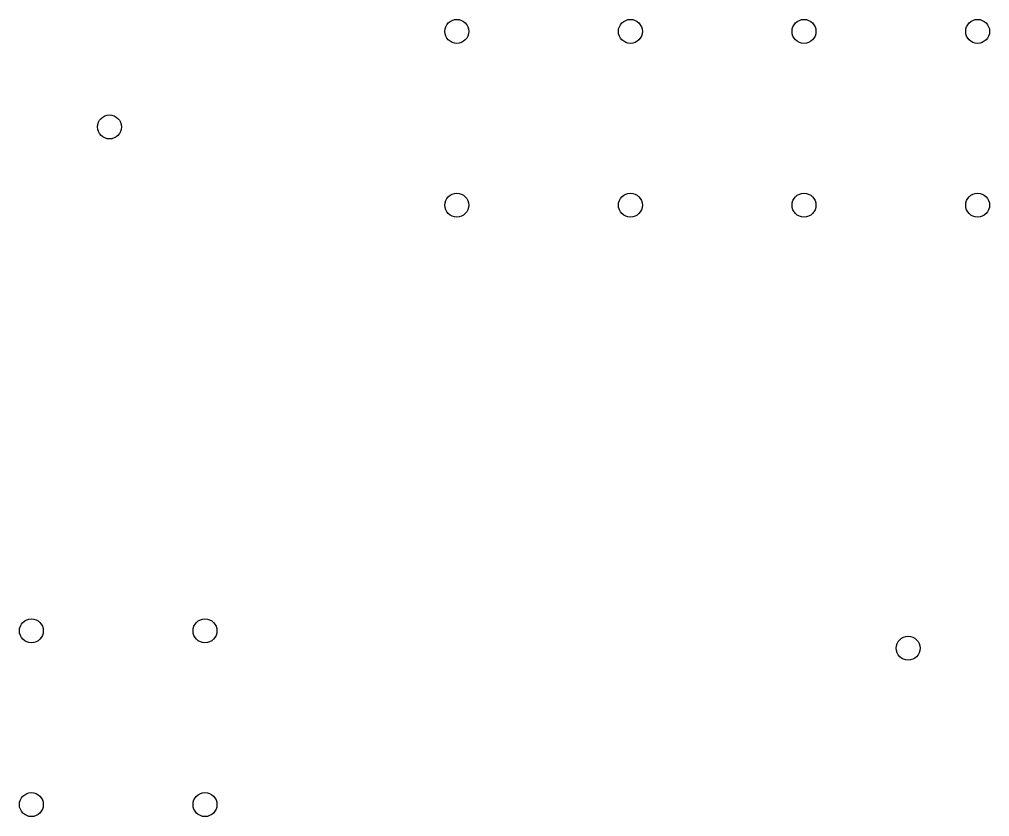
# Model space of a CAD drawing. Extents: x -4.37 to -2.89, y 5.38 to 7.37.
# Drawn here: x -4.227 to -3.668, y 6.378 to 6.837 of the extents above; entities that cross this region are included whole.
import ezdxf

# ---------------------------------------------------------------- set-up
doc = ezdxf.new("R2010")
doc.units = 0
doc.header["$MEASUREMENT"] = 0
doc.layers.add('BLACK', color=7, linetype='CONTINUOUS')

msp = doc.modelspace()

# ---------------------------------------------------------------- linework, layer by layer
at = {"layer": 'BLACK'}
for centre in [(-3.975, 6.83), (-3.975, 6.83), (-3.875, 6.83), (-3.875, 6.83), (-3.775, 6.83), (-3.775, 6.83), (-3.675, 6.83), (-3.675, 6.83), (-4.175, 6.775), (-4.175, 6.775), (-3.975, 6.73), (-3.975, 6.73), (-3.875, 6.73), (-3.875, 6.73), (-3.775, 6.73), (-3.775, 6.73), (-3.675, 6.73), (-3.675, 6.73), (-4.22, 6.485), (-4.22, 6.485), (-4.12, 6.485), (-4.12, 6.485), (-3.715, 6.475), (-3.715, 6.475), (-4.22, 6.385), (-4.22, 6.385), (-4.12, 6.385), (-4.12, 6.385)]:
    msp.add_circle(centre, 0.00689, dxfattribs=at)

doc.saveas('drawing.dxf')
